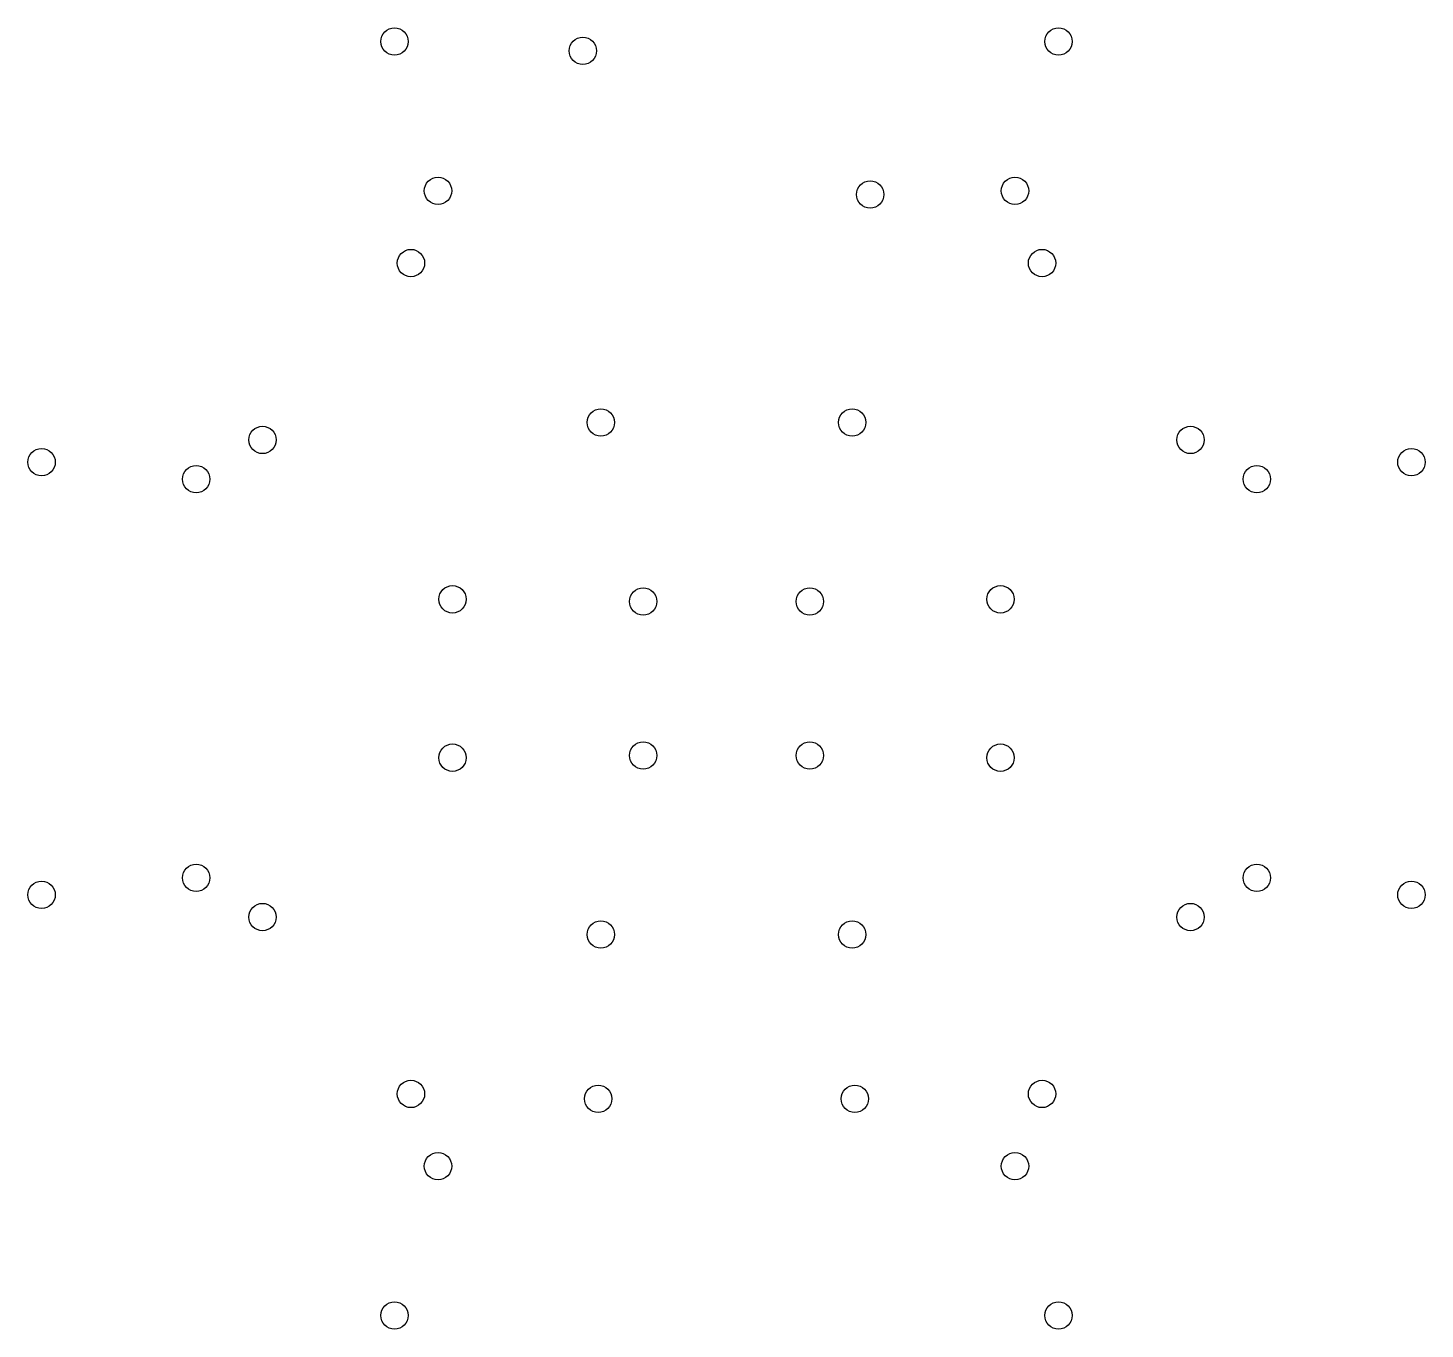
# Model space of a CAD drawing. Header units: millimetres. Extents: x -82 to 82, y -76 to 76.
import ezdxf

# ---------------------------------------------------------------- set-up
doc = ezdxf.new("R2010")
doc.units = ezdxf.units.MM
doc.layers.get('0').update_dxf_attribs({"linetype": 'CONTINUOUS'})

msp = doc.modelspace()

# ---------------------------------------------------------------- linework, layer by layer
for centre in [(-38.83, 74.49), (38.83, 74.49), (-16.8, 73.4), (-33.74, 57.03), (16.8, 56.6), (33.74, 57.03), (-36.9, 48.59), (36.9, 48.59), (-14.69, 29.95), (14.69, 29.95), (-54.26, 27.9), (54.26, 27.9), (-80.1, 25.31), (80.1, 25.31), (-62.02, 23.32), (62.02, 23.32), (-32.04, 9.26), (-9.75, 9), (9.75, 9), (32.04, 9.26), (-32.04, -9.26), (-9.75, -9), (9.75, -9), (32.04, -9.26), (-62.02, -23.32), (62.02, -23.32), (-80.1, -25.31), (80.1, -25.31), (-54.26, -27.9), (54.26, -27.9), (-14.69, -29.95), (14.69, -29.95), (-36.9, -48.59), (36.9, -48.59), (-15, -49.15), (15, -49.15), (-33.74, -57.03), (33.74, -57.03), (-38.83, -74.49), (38.83, -74.49)]:
    msp.add_circle(centre, 1.6)

doc.saveas('drawing.dxf')
